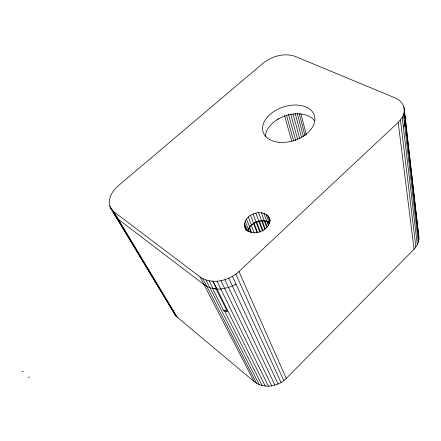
<?xml version="1.0" encoding="UTF-8"?>
<svg xmlns="http://www.w3.org/2000/svg" width="441" height="441" viewBox="0 0 441 441"><rect width="100%" height="100%" fill="white"/><g stroke="black" fill="none" stroke-linecap="round" stroke-linejoin="round"><path stroke-width="0.66" d="M269.065 217.485C273.69 230.808 248.151 239.695 244.468 225.632C243.862 212.76 267.235 206.675 270.201 220.693M418.862 240.014L418.95 237.578L404.314 109.638C404.028 103.982 399.474 99.627 394.475 97.615L295.161 56.409C284.351 52.562 271.921 56.139 263.183 63.124L118.431 185.661C112.185 190.859 106.54 199.971 110.63 208.091L175.915 316.054L254.115 381.548C263.514 389.183 278.1 386.774 286.248 378.422L414.055 249.259L417.313 244.843L418.862 240.014L404.16 112.234L404.314 109.638M404.529 115.288C406.15 119.009 405.24 123.408 403.322 126.776M405.395 118.971L404.54 124.191M110.63 208.091L113.828 211.73L200.016 276.882C212.005 285.167 228.846 280.884 238.956 271.54L398.184 122.416L402.209 117.477L404.16 112.234M247.666 230.93C250.218 222.341 261.849 217.92 269.534 222.479M247.941 231.178C250.256 222.733 261.507 218.383 269.071 222.595L266.088 214.26M28.577 377.524L29.707 376.901M235.152 284.682L236.062 284.225L228.609 287.51M22.05 371.78L23.202 371.372M228.62 287.499L220.803 289.009M204.018 284.627C208.836 288.122 214.943 289.423 220.82 288.993M216.079 288.927L227.203 311.236L223.719 310.657L212.474 288.37L216.994 289.031L265.217 386.068M223.719 310.657L227.203 311.236M204.034 284.61L118.447 219.414L115.277 215.759L114.302 213.422M109.704 205.886L173.66 312.041L174.597 314.152M112.014 210.048L175.915 316.054M113.828 211.73L177.58 317.718M200.016 276.882L254.115 381.548M256.508 383.24L202.788 278.629M205.941 279.963L259.192 384.58M224.546 310.888L262.114 385.528M209.183 280.796L213.091 288.552M213.119 281.281L216.978 289.048M212.876 281.253L216.74 289.02M216.989 281.226L268.431 386.184M220.947 280.691L271.695 385.875M224.893 279.688L274.93 385.142M228.752 278.232L278.067 384.001M232.435 276.364L281.044 382.479M235.863 274.115L283.789 380.605M238.956 271.54L286.248 378.422M115.277 215.759L114.23 212.97M244.468 225.632L246.486 230.671M245.025 227.699L246.034 230.219M244.54 223.422L247.555 230.99M248.189 229.276L249.204 231.834M248.035 229.728L248.796 231.646M245.235 221.178L248.487 229.397M246.513 219.017L249.738 227.247M249.479 227.098L251.739 232.87M249.209 227.534L251.227 232.661M251.276 225.108L254.264 232.82M248.311 217.038L251.508 225.285M253.999 223.124L257.599 232.528M250.532 215.335L253.702 223.604M253.498 223.405L257.103 232.804M256.585 221.856L260.377 231.911M253.079 214.001L256.215 222.281M256.039 222.055L259.843 232.104M255.824 213.086L262.301 230.566M259.341 221.018L263.095 231.09M262.147 220.654L265.162 228.851M258.63 212.645L264.843 229.496M261.364 212.7L266.866 227.65M264.865 220.787L267.158 227.098M266.893 221.233L268.486 225.654M263.894 213.24L266.893 221.575M267.367 221.399L268.729 225.191M269.131 222.225L269.583 223.493M418.526 235.036L418.95 237.578M269.688 219.541L270.14 220.825M267.847 215.693L270.124 222.11M277.372 119.483L277.395 119.561A26.559 17.458 -17.5 0 1 278.31 118.568M284.489 115.454L291.727 141.081M286.551 115.487L293.723 141.148M288.486 114.406L295.768 140.762M290.768 114.23L297.614 139.301M292.962 113.662L299.737 138.772M295.161 113.392L301.517 137.206M297.295 113.425L303.408 136.605M299.274 113.767L304.985 135.641M300.85 113.734L306.346 134.963M398.184 122.416L414.055 249.259M400.439 120.013L415.885 247.125M402.209 117.477L417.313 244.843M403.454 114.864L418.311 242.456M403.912 107.135L418.586 235.191M265.311 136.478A26.603 17.596 -18 0 1 285.746 115.729A26.603 17.596 -18 0 1 314.483 120.531M278.888 142.272A26.934 17.601 -18.1 0 0 314.676 116.606A26.934 17.601 -18.1 0 0 272.665 112.317A26.934 17.601 -18.1 0 0 278.888 142.272"/></g></svg>
